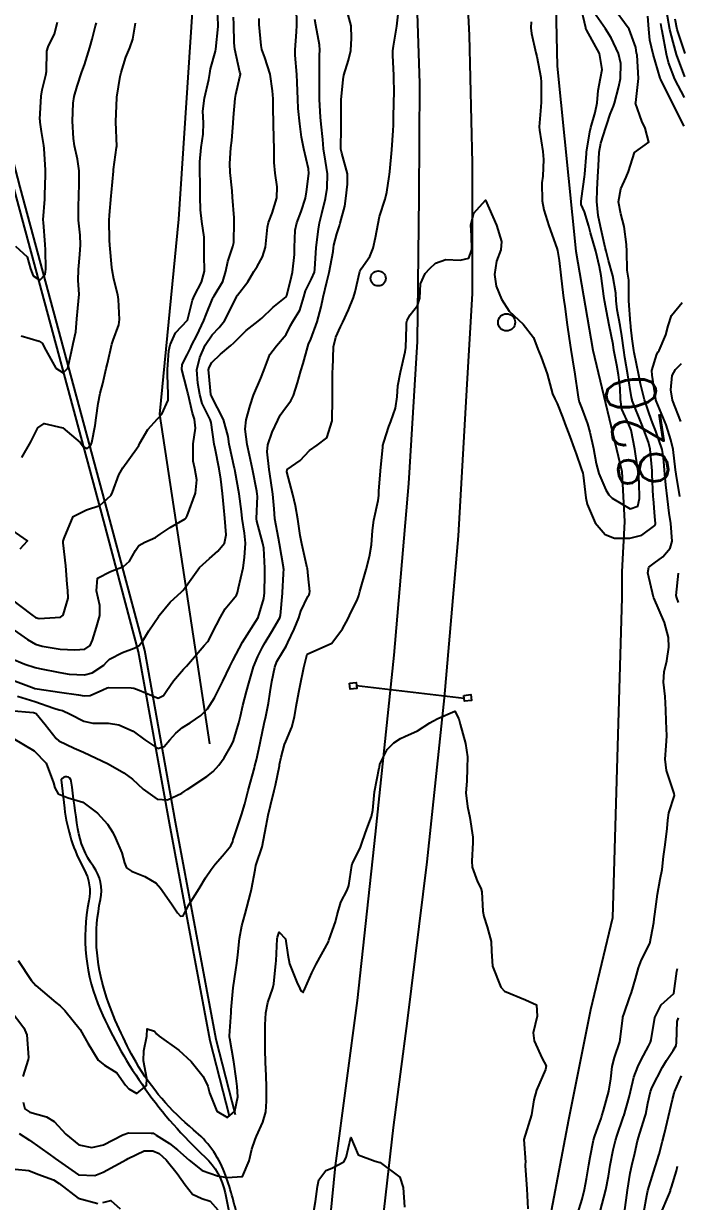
# Model space of a CAD drawing. Header units: metres. Extents: x 307586 to 320046, y 7427249 to 7434250.
# Drawn here: x 319367.6 to 319420.6, y 7427619.6 to 7427715 of the extents above; entities that cross this region are included whole.
import ezdxf
from ezdxf.enums import TextEntityAlignment as Align

# ---------------------------------------------------------------- set-up
doc = ezdxf.new("R2010")
doc.units = ezdxf.units.M
doc.header["$MEASUREMENT"] = 0
for name, color, linetype in [('Canaleta de Drenagem', 151, 'Continuous'), ('Cotas', 45, 'Continuous'), ('Curvas de Nivel 1m', 11, 'Continuous'), ('Curvas de Nivel 5m', 15, 'Continuous'), ('Hidrografia', 140, 'Continuous'), ('Linha Férrea', 20, 'Continuous'), ('Portico', 45, 'Continuous'), ('Postes', 20, 'Continuous'), ('Vias Secundárias', 230, 'Continuous')]:
    doc.layers.add(name, color=color, linetype=linetype)
doc.styles.add('Style-STANDARD', font='STANDARD.shx')

msp = doc.modelspace()

# ---------------------------------------------------------------- linework, layer by layer
at = {"layer": 'Canaleta de Drenagem'}
for points in [[(319384.319, 7427626.536), (319382.741, 7427632.648), (319379.442, 7427650.259), (319376.956, 7427664.141), (319374.133, 7427674.717), (319366.879, 7427701.636), (319362.975, 7427716.607), (319357.172, 7427745.52), (319355.871, 7427750.804), (319352.231, 7427761.992), (319351.509, 7427763.931), (319351.3, 7427764.869), (319354.766, 7427766.007), (319364.302, 7427768.362), (319370.7, 7427770.196), (319371.509, 7427770.448), (319371.003, 7427770.97), (319372.865, 7427772.773), (319373.556, 7427772.06), (319374.772, 7427773.66), (319383.991, 7427784.038)], [(319384.803, 7427626.661), (319383.229, 7427632.757), (319379.933, 7427650.349), (319377.445, 7427664.249), (319374.616, 7427674.846), (319367.363, 7427701.764), (319363.463, 7427716.719), (319357.66, 7427745.629), (319356.352, 7427750.941), (319352.023, 7427764.162), (319359.113, 7427765.873), (319372.566, 7427769.531), (319372.763, 7427768.81), (319375.009, 7427770.443), (319374.41, 7427771.267), (319379.402, 7427776.994), (319380.879, 7427778.688), (319381.631, 7427779.55), (319383.697, 7427780.36)]]:
    msp.add_lwpolyline(points, dxfattribs=at)
msp.add_lwpolyline([(319384.957, 7427618.239, 0.045127), (319383.893, 7427621.995, 0.130435), (319381.407, 7427625.436, -0.090697), (319376.753, 7427630.916, -0.051063), (319374.272, 7427636.453, -0.133976), (319373.869, 7427644.087, 0.214108), (319373.306, 7427646.754, -0.119699), (319372.039, 7427649.82, -0.007219), (319371.502, 7427653.659, 0.764736), (319370.685, 7427653.774), (319370.954, 7427651.474, 0.097106), (319372.54, 7427646.522, -0.178305), (319372.926, 7427643.978, 0.155668), (319373.873, 7427635.118, 0.101925), (319382.324, 7427623.242, -0.155705), (319383.962, 7427620.333, -0.000866), (319385.282, 7427613.891)], format="xyb", dxfattribs=at)
at = {"layer": 'Curvas de Nivel 1m', "flags": 128}
for points, elevation in [([(319366.642, 7427668.402), (319368.324, 7427667.143), (319368.621, 7427666.937), (319368.905, 7427666.852), (319370.621, 7427666.951), (319370.855, 7427667.117), (319371.255, 7427668.499), (319371.235, 7427669.111), (319371.177, 7427669.632), (319371.069, 7427671.114), (319370.846, 7427672.973), (319370.858, 7427673.118), (319370.942, 7427673.354), (319371.667, 7427675.106), (319372.728, 7427675.64), (319373.814, 7427675.998), (319374.741, 7427676.843), (319374.848, 7427677.068), (319375.354, 7427678.471), (319375.686, 7427679.056), (319376.788, 7427680.579), (319376.971, 7427680.859), (319377.064, 7427681.037), (319377.709, 7427682.137), (319378.487, 7427683.025), (319378.827, 7427683.402), (319379.338, 7427684.515), (319379.355, 7427685.015), (319379.292, 7427686.582), (319379.281, 7427687.016), (319379.394, 7427688.506), (319379.511, 7427689.014), (319379.928, 7427689.984), (319380.913, 7427691), (319381.313, 7427692.619), (319381.47, 7427692.992), (319382.049, 7427694.078), (319382.286, 7427694.98), (319382.269, 7427696.274), (319382.269, 7427696.981), (319382.249, 7427697.726), (319382.08, 7427698.984), (319381.961, 7427699.925), (319381.933, 7427700.987), (319381.926, 7427702.11), (319381.921, 7427702.987), (319381.912, 7427703.828), (319382.004, 7427704.986), (319382.187, 7427706.077), (319382.216, 7427706.983), (319382.164, 7427707.938), (319382.295, 7427708.983), (319382.649, 7427710.479), (319382.73, 7427710.976), (319382.778, 7427711.357), (319383.18, 7427712.784), (319383.198, 7427712.955), (319383.388, 7427714.781), (319383.392, 7427714.968), (319383.277, 7427716.915)], 813), ([(319366.535, 7427659.407), (319368.437, 7427659.238), (319368.534, 7427659.214), (319368.663, 7427659.139), (319369.378, 7427658.274), (319370.278, 7427657.122), (319370.501, 7427656.94), (319371.745, 7427656.351), (319372.492, 7427656.01), (319374.483, 7427655.07), (319375.765, 7427654.34), (319376.471, 7427653.829), (319377.331, 7427653.031), (319378.451, 7427652.223), (319379.292, 7427652.17), (319380.459, 7427652.712), (319380.635, 7427652.823), (319380.871, 7427652.994), (319382.474, 7427654.055), (319382.984, 7427654.459), (319383.435, 7427654.96), (319383.884, 7427655.561), (319384.5, 7427656.639), (319384.62, 7427656.948), (319385.065, 7427658.402), (319385.201, 7427658.94), (319385.395, 7427659.791), (319385.698, 7427660.933), (319385.882, 7427661.611), (319386.256, 7427662.925), (319386.591, 7427663.759), (319386.98, 7427664.535), (319387.193, 7427664.914), (319387.732, 7427665.789), (319388.391, 7427666.902), (319388.447, 7427667.08), (319388.592, 7427668.901), (319388.596, 7427668.958), (319388.668, 7427670.45), (319388.693, 7427670.88), (319388.691, 7427670.9), (319388.674, 7427670.999), (319388.354, 7427672.903), (319388.261, 7427673.351), (319387.976, 7427674.907), (319387.917, 7427675.723), (319387.822, 7427676.909), (319387.66, 7427678.01), (319387.517, 7427678.913), (319387.368, 7427680.334), (319387.424, 7427680.914), (319387.775, 7427681.944), (319388.208, 7427682.906), (319388.419, 7427683.312), (319388.833, 7427683.913), (319389.274, 7427684.46), (319389.491, 7427684.894), (319389.819, 7427685.924), (319390.08, 7427686.888), (319390.264, 7427687.495), (319390.648, 7427688.882), (319390.712, 7427689.064), (319390.899, 7427689.476), (319391.406, 7427690.873), (319391.723, 7427692.077), (319391.9, 7427692.866), (319392.196, 7427694.102), (319392.382, 7427694.859), (319392.701, 7427696.575), (319392.726, 7427696.854), (319392.763, 7427697.077), (319393, 7427698.001), (319393.212, 7427698.646), (319393.275, 7427698.847), (319393.636, 7427700.235), (319393.723, 7427700.843), (319393.871, 7427702.022), (319393.86, 7427702.842), (319393.403, 7427704.524), (319393.329, 7427704.848), (319393.334, 7427706.623), (319393.34, 7427706.848), (319393.338, 7427708.641), (319393.35, 7427708.848), (319393.501, 7427710.495), (319393.572, 7427710.846), (319393.95, 7427712.064), (319394.117, 7427712.841), (319394.195, 7427713.838), (319394.144, 7427714.841), (319393.756, 7427716.314)], 818), ([(319366.565, 7427661.934), (319368.505, 7427661.19), (319368.553, 7427661.177), (319368.756, 7427661.138), (319370.551, 7427660.886), (319372.102, 7427660.65), (319372.548, 7427660.572), (319373.021, 7427660.612), (319374.06, 7427661.075), (319374.397, 7427661.23), (319374.556, 7427661.265), (319376.363, 7427661.236), (319376.556, 7427661.215), (319377.009, 7427661.035), (319378.547, 7427660.395), (319378.955, 7427660.61), (319379.238, 7427661.013), (319379.78, 7427661.793), (319380.579, 7427662.743), (319380.708, 7427662.871), (319380.831, 7427662.996), (319382.272, 7427664.647), (319382.553, 7427664.971), (319382.604, 7427665.051), (319383.258, 7427666.322), (319383.571, 7427666.961), (319383.955, 7427667.635), (319384.645, 7427668.429), (319384.872, 7427668.724), (319384.957, 7427668.945), (319385.047, 7427669.334), (319385.405, 7427670.939), (319385.529, 7427671.781), (319385.6, 7427672.937), (319385.519, 7427673.746), (319385.335, 7427674.941), (319385.286, 7427675.499), (319385.099, 7427676.945), (319384.77, 7427678.749), (319384.734, 7427678.95), (319384.723, 7427679.001), (319384.292, 7427680.955), (319384.189, 7427681.569), (319383.81, 7427682.96), (319382.842, 7427684.852), (319382.8, 7427684.928), (319382.789, 7427684.971), (319382.625, 7427686.738), (319382.618, 7427686.974), (319382.664, 7427687.175), (319382.872, 7427687.565), (319383.587, 7427688.258), (319384.413, 7427688.955), (319384.667, 7427689.18), (319384.898, 7427689.415), (319385.671, 7427690.176), (319386.63, 7427690.933), (319386.79, 7427691.056), (319386.916, 7427691.166), (319387.827, 7427692.019), (319388.883, 7427692.901), (319388.944, 7427693.009), (319389.314, 7427694.542), (319389.397, 7427694.896), (319389.565, 7427696.307), (319389.582, 7427696.894), (319389.621, 7427698.277), (319389.754, 7427698.893), (319390.115, 7427699.796), (319390.457, 7427700.886), (319390.537, 7427701.388), (319390.723, 7427702.883), (319390.698, 7427703.252), (319390.315, 7427704.888), (319390.149, 7427705.833), (319390.004, 7427706.891), (319389.879, 7427708.135), (319389.834, 7427708.893), (319389.794, 7427710.246), (319389.766, 7427710.894), (319389.616, 7427712.455), (319389.613, 7427712.896), (319389.739, 7427714.354), (319389.757, 7427714.894), (319389.735, 7427716.385)], 816), ([(319366.777, 7427657.157), (319368.493, 7427656.118), (319369.468, 7427655.13), (319370.065, 7427653.525), (319370.182, 7427653.123), (319370.456, 7427652.648), (319371.249, 7427652.31), (319372.446, 7427651.977), (319373.638, 7427651.078), (319374.424, 7427650.187), (319374.864, 7427649.509), (319375.094, 7427649.06), (319375.586, 7427647.861), (319375.809, 7427647.049), (319375.981, 7427646.648), (319376.376, 7427646.394), (319377.454, 7427645.947), (319378.367, 7427645.408), (319378.721, 7427645.016), (319379.606, 7427643.751), (319380.105, 7427643.002), (319380.339, 7427642.743), (319380.566, 7427642.77), (319380.663, 7427642.995), (319381.006, 7427643.647), (319381.861, 7427644.978), (319382.372, 7427645.853), (319382.814, 7427646.53), (319383.154, 7427646.962), (319383.734, 7427647.616), (319384.405, 7427648.432), (319384.566, 7427648.792), (319384.615, 7427648.947), (319384.713, 7427649.243), (319385.279, 7427650.937), (319385.537, 7427651.843), (319385.832, 7427652.929), (319386.321, 7427654.763), (319386.365, 7427654.922), (319386.488, 7427655.41), (319386.766, 7427656.652), (319386.821, 7427656.917), (319387.109, 7427658.329), (319387.244, 7427658.913), (319387.46, 7427659.995), (319387.596, 7427660.91), (319387.729, 7427661.745), (319387.967, 7427662.906), (319388.139, 7427663.353), (319388.595, 7427664.118), (319388.885, 7427664.612), (319389.023, 7427664.896), (319389.535, 7427665.969), (319389.908, 7427666.887), (319390.088, 7427667.428), (319390.649, 7427668.615), (319390.748, 7427668.782), (319390.789, 7427668.878), (319390.818, 7427669.041), (319390.667, 7427670.312), (319390.612, 7427670.881), (319390.597, 7427670.958), (319390.17, 7427672.885), (319390.037, 7427673.56), (319389.843, 7427674.889), (319389.663, 7427675.961), (319389.441, 7427676.893), (319388.951, 7427678.718), (319388.987, 7427678.898), (319390.018, 7427679.65), (319390.789, 7427680.451), (319391.402, 7427680.871), (319392.177, 7427681.485), (319392.614, 7427682.853), (319392.64, 7427684.652), (319392.636, 7427684.853), (319392.633, 7427686.626), (319392.656, 7427686.853), (319392.669, 7427687.049), (319392.73, 7427688.852), (319392.901, 7427689.639), (319393.295, 7427690.461), (319393.468, 7427690.844), (319393.93, 7427691.838), (319394.353, 7427692.836), (319394.484, 7427693.298), (319394.818, 7427694.831), (319394.854, 7427694.942), (319394.968, 7427695.157), (319395.661, 7427696.145), (319395.946, 7427696.82), (319396.133, 7427697.688), (319396.333, 7427698.817), (319396.45, 7427699.385), (319396.906, 7427700.811), (319396.942, 7427700.904), (319397.041, 7427701.364), (319397.228, 7427702.639), (319397.253, 7427702.807), (319397.287, 7427703.028), (319397.434, 7427704.805), (319397.559, 7427706.35), (319397.579, 7427706.803), (319397.576, 7427707.262), (319397.616, 7427708.803), (319397.637, 7427709.302), (319397.617, 7427710.803), (319397.526, 7427712.456), (319397.525, 7427712.805), (319397.582, 7427713.199), (319397.857, 7427714.8), (319397.984, 7427716.036)], 819), ([(319408.718, 7427715.16), (319408.703, 7427714.667), (319408.755, 7427714.223), (319409.103, 7427712.661), (319409.178, 7427712.34), (319409.506, 7427710.656), (319409.544, 7427710.261), (319409.524, 7427708.656), (319409.504, 7427708.281), (319409.376, 7427706.657), (319409.388, 7427706.378), (319409.661, 7427704.654), (319409.731, 7427703.999), (319409.653, 7427702.654), (319409.597, 7427702.112), (319409.617, 7427700.654), (319409.751, 7427699.928), (319410.147, 7427698.649), (319410.807, 7427696.83), (319410.866, 7427696.641), (319410.981, 7427695.84), (319411.123, 7427694.638), (319411.308, 7427692.996), (319411.36, 7427692.634), (319411.448, 7427692.119), (319411.638, 7427690.629), (319411.784, 7427689.51), (319411.933, 7427688.624), (319412.061, 7427687.799), (319412.249, 7427686.619), (319412.497, 7427684.966), (319412.548, 7427684.614), (319412.611, 7427684.384), (319412.835, 7427683.859), (319413.282, 7427682.605), (319413.471, 7427681.945), (319413.765, 7427680.6), (319413.995, 7427679.383), (319414.197, 7427678.596), (319414.76, 7427677.276), (319415.02, 7427676.851), (319415.287, 7427676.582), (319416.74, 7427675.717), (319417.364, 7427675.934), (319417.494, 7427676.553), (319417.471, 7427677.848), (319417.42, 7427678.554), (319417.176, 7427680.169), (319417.11, 7427680.557), (319416.816, 7427682.093), (319416.635, 7427682.563), (319416.057, 7427683.793), (319415.957, 7427684.573), (319415.926, 7427685.505), (319415.783, 7427686.576), (319415.648, 7427687.346), (319415.425, 7427688.582), (319415.346, 7427689.031), (319415.045, 7427690.588), (319414.922, 7427691.173), (319414.645, 7427692.593), (319414.6, 7427692.94), (319414.397, 7427694.596), (319414.262, 7427695.308), (319413.945, 7427696.6), (319413.527, 7427698.086), (319413.39, 7427698.606), (319413.025, 7427699.781), (319412.775, 7427700.359), (319412.757, 7427700.614), (319412.786, 7427700.864), (319413.037, 7427702.61), (319413.065, 7427702.82), (319413.197, 7427704.493), (319413.211, 7427704.609), (319413.465, 7427706.249), (319413.549, 7427706.606), (319413.907, 7427707.82), (319414.053, 7427708.601), (319414.154, 7427709.589), (319414.339, 7427710.598), (319414.454, 7427711.307), (319414.242, 7427712.599), (319413.202, 7427714.501), (319413.161, 7427714.569), (319413.157, 7427714.611), (319413.148, 7427714.666), (319412.68, 7427716.618)], 819), ([(319412.48, 7427618.606), (319412.841, 7427619.826), (319413.042, 7427620.6), (319413.213, 7427621.472), (319413.376, 7427622.597), (319413.483, 7427623.222), (319413.759, 7427624.594), (319413.839, 7427624.88), (319414.14, 7427625.715), (319414.375, 7427626.361), (319414.45, 7427626.586), (319414.576, 7427627.002), (319414.997, 7427628.578), (319415.17, 7427629.562), (319415.274, 7427630.574), (319415.469, 7427631.306), (319415.895, 7427632.565), (319416.148, 7427634.468), (319416.152, 7427634.561), (319416.174, 7427634.631), (319416.247, 7427634.851), (319416.681, 7427636.141), (319416.833, 7427636.554), (319417.176, 7427637.659), (319417.407, 7427638.549), (319417.638, 7427639.208), (319418.313, 7427640.54), (319418.648, 7427642.226), (319418.686, 7427642.535), (319418.721, 7427642.909), (319418.945, 7427644.531), (319419.164, 7427645.745), (319419.315, 7427646.526), (319419.442, 7427647.563), (319419.565, 7427648.523), (319419.739, 7427649.84), (319419.791, 7427650.526), (319419.87, 7427651.098), (319420.327, 7427652.521), (319420.302, 7427652.684), (319419.686, 7427654.528), (319419.578, 7427655.448), (319419.66, 7427656.529), (319419.705, 7427657.344), (319419.651, 7427658.529), (319419.618, 7427659.453), (319419.558, 7427660.53), (319419.426, 7427661.676), (319419.493, 7427662.531), (319419.712, 7427663.409), (319419.86, 7427664.527), (319419.833, 7427665.309), (319419.515, 7427666.531), (319418.653, 7427668.514), (319418.638, 7427668.54), (319418.632, 7427668.561), (319418.162, 7427670.545), (319418.234, 7427670.99), (319418.685, 7427671.318), (319419.382, 7427671.844), (319419.975, 7427672.527), (319420.134, 7427673.1), (319420.018, 7427674.527), (319419.893, 7427675.371), (319419.743, 7427676.53), (319419.623, 7427677.673), (319419.54, 7427678.532), (319419.436, 7427679.884), (319419.323, 7427680.535), (319418.815, 7427682.007), (319418.602, 7427682.542), (319418.458, 7427682.912), (319417.904, 7427684.549), (319417.581, 7427685.834), (319417.438, 7427686.554), (319417.062, 7427688.387), (319417.036, 7427688.559), (319416.902, 7427689.496), (319416.792, 7427690.442), (319416.777, 7427690.562), (319416.747, 7427690.731), (319416.625, 7427692.565), (319416.619, 7427694.233), (319416.581, 7427694.574), (319416.501, 7427695.044), (319416.473, 7427696.575), (319416.433, 7427697.141), (319416.259, 7427698.578), (319415.989, 7427699.615), (319415.782, 7427700.583), (319415.984, 7427701.646), (319416.402, 7427702.577), (319416.595, 7427703.047), (319417.083, 7427704.57), (319418.245, 7427705.404), (319417.957, 7427706.557), (319417.669, 7427707.112), (319417.175, 7427708.569), (319417.18, 7427708.616), (319417.411, 7427710.566), (319417.288, 7427712.462), (319417.26, 7427712.569), (319417.251, 7427712.636), (319417.188, 7427713.076), (319416.639, 7427714.576), (319415.232, 7427716.516)], 821), ([(319421.156, 7427710.716), (319420.488, 7427712.527), (319420.201, 7427713.521), (319419.955, 7427714.532), (319419.679, 7427716.083)], 824), ([(319366.612, 7427666.087), (319367.974, 7427665.146), (319368.599, 7427664.779), (319369.141, 7427664.591), (319370.595, 7427664.37), (319371.787, 7427664.294), (319372.596, 7427664.359), (319373.02, 7427664.665), (319373.233, 7427665.084), (319373.552, 7427666.142), (319373.804, 7427667.078), (319373.804, 7427667.909), (319373.557, 7427669.081), (319373.621, 7427670.122), (319374.669, 7427670.656), (319375.744, 7427671.054), (319376.229, 7427671.497), (319376.693, 7427672.36), (319376.974, 7427672.762), (319377.454, 7427673.032), (319378.314, 7427673.417), (319378.709, 7427673.662), (319379.503, 7427674.224), (319380.722, 7427674.921), (319380.811, 7427674.999), (319380.891, 7427675.164), (319381.544, 7427676.988), (319381.671, 7427678.074), (319381.499, 7427678.989), (319381.371, 7427679.583), (319381.379, 7427680.991), (319381.551, 7427682.25), (319381.465, 7427682.99), (319381.318, 7427683.483), (319380.958, 7427684.998), (319380.938, 7427685.093), (319380.847, 7427685.439), (319380.448, 7427687.004), (319380.472, 7427687.401), (319380.881, 7427688.197), (319381.143, 7427688.742), (319381.26, 7427688.994), (319381.677, 7427689.765), (319382.239, 7427690.98), (319382.428, 7427691.469), (319382.939, 7427692.731), (319383.017, 7427692.894), (319383.062, 7427692.969), (319383.776, 7427694.14), (319384.017, 7427694.959), (319384.171, 7427695.758), (319384.573, 7427696.954), (319384.647, 7427697.294), (319384.69, 7427698.953), (319384.675, 7427699.294), (319384.544, 7427700.955), (319384.512, 7427701.484), (319384.376, 7427702.957), (319384.34, 7427703.687), (319384.417, 7427704.957), (319384.496, 7427705.549), (319384.618, 7427706.955), (319384.645, 7427707.42), (319384.771, 7427708.954), (319384.815, 7427709.275), (319385.15, 7427710.702), (319385.201, 7427710.901), (319385.198, 7427710.95), (319385.155, 7427711.094), (319384.738, 7427712.954), (319384.696, 7427713.447), (319384.663, 7427714.955), (319384.631, 7427715.534)], 814), ([(319367.149, 7427660.551), (319368.543, 7427660.134), (319370.09, 7427659.572), (319370.536, 7427659.451), (319370.807, 7427659.388), (319371.407, 7427659.107), (319372.524, 7427658.526), (319373.244, 7427658.36), (319374.522, 7427658.372), (319375.345, 7427658.233), (319376.513, 7427657.723), (319377.457, 7427657.03), (319378.496, 7427656.324), (319379.023, 7427656.49), (319379.48, 7427657.01), (319379.965, 7427657.552), (319380.518, 7427658.021), (319381.124, 7427658.391), (319381.996, 7427658.978), (319382.539, 7427659.53), (319383.099, 7427660.413), (319383.365, 7427660.962), (319383.756, 7427661.767), (319384.342, 7427662.952), (319384.424, 7427663.112), (319384.588, 7427663.431), (319385.368, 7427664.939), (319386.623, 7427666.92), (319387.093, 7427668.469), (319387.154, 7427668.915), (319387.169, 7427670.414), (319387.166, 7427670.915), (319387.085, 7427672.529), (319387.018, 7427672.917), (319386.714, 7427674.019), (319386.517, 7427674.719), (319386.497, 7427674.923), (319386.563, 7427676.744), (319386.555, 7427676.923), (319386.509, 7427677.162), (319386.172, 7427678.929), (319385.929, 7427680.077), (319385.732, 7427680.936), (319385.568, 7427682.182), (319385.663, 7427682.937), (319385.991, 7427684.089), (319386.244, 7427684.929), (319386.857, 7427686.306), (319387.095, 7427686.927), (319387.577, 7427688.225), (319388.114, 7427688.912), (319388.902, 7427689.852), (319389.232, 7427690.574), (319389.424, 7427690.895), (319390.002, 7427691.814), (319390.318, 7427692.886), (319390.463, 7427693.37), (319390.958, 7427694.362), (319391.176, 7427694.877), (319391.225, 7427695.136), (319391.312, 7427696.875), (319391.502, 7427698.376), (319391.605, 7427698.871), (319391.791, 7427699.638), (319392.079, 7427700.864), (319392.214, 7427701.694), (319392.23, 7427702.862), (319392.081, 7427703.873), (319391.926, 7427704.867), (319391.858, 7427705.632), (319391.731, 7427706.871), (319391.678, 7427707.438), (319391.593, 7427708.873), (319391.584, 7427709.32), (319391.586, 7427710.873), (319391.584, 7427712.466), (319391.609, 7427712.874), (319391.604, 7427713.29), (319391.303, 7427714.879), (319391.21, 7427715.359)], 817), ([(319367.458, 7427689.722), (319368.894, 7427689.292), (319369.152, 7427689.137), (319369.452, 7427688.567), (319370.256, 7427687.126), (319370.859, 7427686.733), (319371.229, 7427687.115), (319371.53, 7427688.464), (319371.666, 7427689.108), (319371.862, 7427690.065), (319371.951, 7427691.104), (319372.048, 7427691.982), (319372.134, 7427693.102), (319372.073, 7427694.222), (319372.091, 7427695.103), (319372.203, 7427696.329), (319372.249, 7427697.101), (319372.212, 7427697.884), (319372.101, 7427699.104), (319372.096, 7427700.176), (319372.115, 7427701.104), (319372.142, 7427702.008), (319372.15, 7427703.104), (319372.007, 7427704.041), (319371.765, 7427705.11), (319371.679, 7427705.701), (319371.598, 7427707.113), (319371.654, 7427708.583), (319371.738, 7427709.111), (319371.975, 7427709.941), (319372.371, 7427711.102), (319372.575, 7427711.685), (319373.017, 7427713.092), (319373.19, 7427713.769), (319373.46, 7427714.828), (319373.542, 7427715.087)], 811), ([(319367.509, 7427679.881), (319368.238, 7427681.148), (319368.422, 7427681.522), (319368.81, 7427682.293), (319369.307, 7427682.644), (319370.811, 7427682.295), (319372.217, 7427681.099), (319372.476, 7427680.78), (319372.788, 7427680.613), (319373.047, 7427680.831), (319373.158, 7427681.086), (319373.431, 7427682.467), (319373.515, 7427683.083), (319373.669, 7427684.247), (319373.854, 7427685.08), (319374.057, 7427685.872), (319374.336, 7427687.075), (319374.442, 7427687.502), (319374.798, 7427689.071), (319374.819, 7427689.145), (319374.896, 7427689.389), (319375.348, 7427690.626), (319375.402, 7427691.065), (319375.329, 7427692.674), (319375.276, 7427693.067), (319374.955, 7427694.317), (319374.801, 7427695.072), (319374.781, 7427695.256), (319374.615, 7427697.074), (319374.585, 7427697.478), (319374.573, 7427699.074), (319374.598, 7427699.493), (319374.746, 7427701.073), (319374.77, 7427701.339), (319374.912, 7427703.072), (319374.921, 7427703.214), (319375.076, 7427704.402), (319375.176, 7427704.975), (319375.188, 7427705.069), (319375.103, 7427707.07), (319375.178, 7427709.024), (319375.178, 7427709.07), (319375.472, 7427710.745), (319375.553, 7427711.066), (319375.932, 7427712.302), (319376.232, 7427713.06), (319376.487, 7427713.76), (319376.702, 7427715.055)], 812), ([(319421.115, 7427706.704), (319420.177, 7427708.53), (319419.203, 7427710.489), (319419.181, 7427710.54), (319419.154, 7427710.61), (319418.582, 7427712.549), (319418.327, 7427713.685), (319418.237, 7427714.554), (319418.165, 7427715.609)], 822), ([(319421.138, 7427709.045), (319420.354, 7427710.528), (319419.844, 7427711.862), (319419.669, 7427712.535), (319419.316, 7427714.424), (319419.299, 7427714.539), (319419.21, 7427715.037)], 823), ([(319420.755, 7427676.713), (319420.45, 7427678.523), (319420.41, 7427678.89), (319420.207, 7427680.526), (319420.027, 7427681.305), (319419.635, 7427682.532), (319418.842, 7427684.47), (319418.815, 7427684.54), (319418.807, 7427684.577), (319418.505, 7427686.544), (319418.5, 7427686.921), (319418.89, 7427688.239), (319419, 7427688.431), (319419.074, 7427688.538), (319419.629, 7427689.809), (319419.799, 7427690.531), (319420.075, 7427691.379), (319420.941, 7427692.423)], 822), ([(319420.826, 7427682.787), (319420.171, 7427684.527), (319420.02, 7427685.364), (319420.142, 7427686.527), (319420.391, 7427687.012), (319420.883, 7427687.504)], 823), ([(319367.357, 7427672.489), (319367.973, 7427673.147), (319366.711, 7427673.989)], 812), ([(319420.649, 7427668.127), (319420.499, 7427668.522), (319420.464, 7427668.713), (319420.634, 7427670.52)], 822), ([(319367.607, 7427627.689), (319367.753, 7427627.144), (319368.14, 7427626.866), (319369.503, 7427626.486), (319370.133, 7427626.113), (319371.065, 7427625.101), (319372.11, 7427624.227), (319373.175, 7427624.011), (319374.11, 7427624.225), (319375.685, 7427625.047), (319376.125, 7427625.208), (319377.965, 7427625.181), (319378.124, 7427625.156), (319378.223, 7427625.118), (319378.37, 7427625.016), (319379.446, 7427624.33), (319380.111, 7427623.831), (319381.051, 7427622.981), (319382.091, 7427622.155), (319383.332, 7427621.709), (319384.082, 7427621.582), (319385.368, 7427621.647), (319385.892, 7427622.923), (319386.112, 7427623.875), (319386.385, 7427624.653), (319386.484, 7427624.916), (319386.994, 7427626.052), (319387.24, 7427626.909), (319387.31, 7427627.755), (319387.306, 7427628.909), (319387.272, 7427629.82), (319387.231, 7427630.91), (319387.204, 7427631.914), (319387.202, 7427632.91), (319387.197, 7427633.947), (319387.243, 7427634.91), (319387.406, 7427635.753), (319387.808, 7427636.905), (319387.902, 7427637.27), (319388.071, 7427638.902), (319388.083, 7427639.114), (319388.164, 7427640.901), (319388.183, 7427641.033), (319388.321, 7427641.447), (319388.838, 7427640.895), (319389.029, 7427639.621), (319389.155, 7427638.887), (319389.761, 7427637.387), (319389.994, 7427636.874), (319390.092, 7427636.703), (319390.26, 7427636.569), (319390.359, 7427636.772), (319390.393, 7427636.869), (319390.982, 7427638.163), (319391.329, 7427638.86), (319392.311, 7427640.653), (319392.36, 7427640.802), (319392.377, 7427640.849), (319392.884, 7427642.295), (319393.011, 7427642.843), (319393.315, 7427643.879), (319393.824, 7427644.835), (319393.974, 7427645.227), (319394.204, 7427646.832), (319394.238, 7427646.979), (319394.39, 7427647.285), (319394.905, 7427648.323), (319395.075, 7427648.82), (319395.429, 7427649.821), (319395.812, 7427650.809), (319395.915, 7427651.334), (319396.054, 7427652.806), (319396.425, 7427654.744), (319396.436, 7427654.801), (319396.486, 7427655.059), (319397.065, 7427656.227), (319397.62, 7427656.789), (319398.158, 7427657.133), (319398.51, 7427657.284), (319399.528, 7427657.759), (319400.527, 7427658.397), (319400.758, 7427658.528), (319401.17, 7427658.75), (319402.539, 7427659.333), (319402.861, 7427658.727), (319402.964, 7427658.288), (319403.396, 7427656.721), (319403.561, 7427655.651), (319403.545, 7427654.719), (319403.509, 7427653.684), (319403.435, 7427652.72), (319403.557, 7427651.609), (319403.767, 7427650.717), (319403.994, 7427649.138), (319404.006, 7427648.714), (319403.907, 7427647.198), (319403.939, 7427646.714), (319404.371, 7427645.519), (319404.655, 7427644.995), (319404.741, 7427644.704), (319404.798, 7427643.154), (319404.88, 7427642.702), (319405.15, 7427641.878), (319405.482, 7427640.692), (319405.518, 7427639.905), (319405.599, 7427638.69), (319406.268, 7427636.998), (319406.558, 7427636.677), (319408.256, 7427635.971), (319409.159, 7427635.553), (319409.194, 7427634.646), (319408.887, 7427633.307), (319408.952, 7427632.649), (319409.624, 7427631.216), (319409.948, 7427630.634), (319409.876, 7427630.321), (319409.15, 7427628.645), (319408.947, 7427627.863), (319408.741, 7427626.651), (319408.123, 7427624.66), (319408.256, 7427622.809), (319408.245, 7427622.658), (319408.247, 7427622.512), (319408.383, 7427620.655), (319408.441, 7427619.039)], 821), ([(319414.301, 7427618.832), (319414.776, 7427620.579), (319414.978, 7427621.688), (319415.115, 7427622.575), (319415.362, 7427623.818), (319415.546, 7427624.569), (319415.68, 7427625.016), (319416.15, 7427626.354), (319416.205, 7427626.506), (319416.22, 7427626.559), (319416.65, 7427628.074), (319416.752, 7427628.554), (319417.026, 7427629.71), (319417.357, 7427630.548), (319417.637, 7427631.11), (319418.218, 7427632.218), (319418.334, 7427632.425), (319418.384, 7427632.538), (319418.423, 7427632.735), (319418.737, 7427634.533), (319419.231, 7427635.553), (319420.273, 7427636.489), (319420.514, 7427638.285), (319420.572, 7427638.507)], 822), ([(319366.561, 7427635.157), (319367.671, 7427633.696), (319367.907, 7427633.143), (319368.031, 7427631.305), (319368.003, 7427631.142), (319367.573, 7427629.752)], 821), ([(319416.238, 7427618.558), (319416.471, 7427620.154), (319416.529, 7427620.555), (319416.726, 7427621.921), (319416.865, 7427622.552), (319417.106, 7427623.557), (319417.337, 7427624.548), (319417.514, 7427625.165), (319417.959, 7427626.542), (319417.999, 7427626.697), (319418.163, 7427627.588), (319418.387, 7427628.537), (319418.527, 7427628.885), (319419.357, 7427630.523), (319419.663, 7427631.056), (319420.213, 7427631.852), (319420.448, 7427632.279), (319420.49, 7427632.507), (319420.546, 7427634.2), (319420.644, 7427634.506)], 823), ([(319417.837, 7427618.76), (319418.069, 7427620.127), (319418.164, 7427620.539), (319418.617, 7427622.011), (319418.792, 7427622.53), (319419.069, 7427623.482), (319419.342, 7427624.522), (319419.514, 7427625.138), (319419.845, 7427626.515), (319420.167, 7427627.891), (319420.283, 7427628.398), (319420.319, 7427628.509), (319420.881, 7427629.808)], 824), ([(319367.295, 7427625.148), (319368.115, 7427624.604), (319369.797, 7427623.415), (319370.094, 7427623.196), (319370.19, 7427623.109), (319372.08, 7427621.789), (319373.403, 7427621.754), (319374.082, 7427622.021), (319375.979, 7427623.042), (319376.104, 7427623.117), (319377.403, 7427623.734), (319378.11, 7427623.742), (319378.609, 7427623.513), (319379.171, 7427623.004), (319380.087, 7427621.91), (319380.728, 7427620.983), (319381.309, 7427620.222), (319382.062, 7427619.874), (319382.748, 7427619.651), (319383.352, 7427618.957)], 822), ([(319391.126, 7427618.859), (319391.273, 7427619.646), (319391.421, 7427620.857), (319391.544, 7427621.392), (319392.092, 7427622.146), (319392.601, 7427622.34), (319393.554, 7427622.835), (319393.744, 7427623.196), (319394.123, 7427624.83), (319394.714, 7427623.426), (319396.104, 7427622.9), (319396.491, 7427622.796), (319398.085, 7427621.61), (319398.354, 7427620.776), (319398.466, 7427619.183)], 822), ([(319358.053, 7427619.26), (319357.351, 7427621.267), (319357.269, 7427622.08), (319358.08, 7427622.006), (319358.658, 7427621.83), (319360.079, 7427621.847), (319360.933, 7427622.373), (319361.654, 7427623.214), (319361.892, 7427623.416), (319362.097, 7427623.449), (319363.019, 7427623.201), (319364.088, 7427622.739), (319365.173, 7427622.263), (319366.083, 7427622.151), (319366.975, 7427622.26), (319368.083, 7427622.14), (319368.793, 7427621.843), (319370.076, 7427621.401), (319370.527, 7427621.105), (319372.061, 7427619.912), (319373.658, 7427619.472)], 823), ([(319374.058, 7427619.552), (319374.711, 7427619.712), (319375.462, 7427619.049)], 823)]:
    msp.add_lwpolyline(points, dxfattribs=dict(at, elevation=elevation))
at = {"layer": 'Curvas de Nivel 5m', "flags": 128}
for points, elevation in [([(319367.209, 7427639.151), (319368.269, 7427637.57), (319368.648, 7427637.136), (319370.249, 7427635.746), (319370.603, 7427635.471), (319370.985, 7427635.109), (319372.22, 7427633.551), (319372.506, 7427633.087), (319372.844, 7427632.447), (319373.671, 7427631.075), (319374.189, 7427630.679), (319375.188, 7427630.06), (319375.904, 7427629.044), (319376.169, 7427628.768), (319376.814, 7427628.383), (319377.593, 7427629.026), (319377.61, 7427629.594), (319377.354, 7427631.028), (319377.388, 7427631.845), (319377.622, 7427633.026), (319377.648, 7427633.606), (319378.227, 7427633.423), (319378.413, 7427633.205), (319378.611, 7427633.014), (319380.206, 7427631.895), (319381.215, 7427630.98), (319382.181, 7427629.767), (319382.561, 7427628.966), (319382.698, 7427628.432), (319383.29, 7427626.959), (319384.138, 7427626.449), (319384.745, 7427626.941), (319384.975, 7427628.123), (319384.917, 7427628.939), (319384.841, 7427629.602), (319384.669, 7427630.943), (319384.332, 7427632.838), (319384.317, 7427632.949), (319384.315, 7427633.04), (319384.431, 7427634.947), (319384.442, 7427635.144), (319384.613, 7427636.945), (319384.828, 7427638.399), (319384.906, 7427638.941), (319384.979, 7427639.619), (319385.105, 7427640.938), (319385.3, 7427641.964), (319385.564, 7427642.932), (319386.012, 7427644.578), (319386.089, 7427644.924), (319386.379, 7427646.498), (319386.447, 7427646.855), (319386.465, 7427646.919), (319386.956, 7427648.363), (319387.071, 7427648.913), (319387.27, 7427650.066), (319387.448, 7427650.91), (319387.64, 7427651.713), (319387.927, 7427652.905), (319388.024, 7427653.348), (319388.348, 7427654.901), (319388.367, 7427655.018), (319388.49, 7427655.627), (319388.762, 7427656.636), (319388.868, 7427656.896), (319389.355, 7427658.057), (319389.568, 7427658.89), (319389.701, 7427659.729), (319389.915, 7427660.886), (319390.018, 7427661.428), (319390.33, 7427662.883), (319390.37, 7427663.097), (319390.594, 7427663.949), (319392.603, 7427664.85), (319393.461, 7427665.995), (319393.913, 7427666.837), (319394.13, 7427667.335), (319394.645, 7427668.321), (319394.78, 7427668.699), (319394.807, 7427668.828), (319394.846, 7427669.018), (319395.368, 7427670.82), (319395.635, 7427671.869), (319395.793, 7427672.814), (319395.88, 7427673.978), (319395.987, 7427674.811), (319396.328, 7427676.396), (319396.388, 7427676.805), (319396.407, 7427677.147), (319396.518, 7427678.804), (319396.705, 7427680.714), (319396.717, 7427680.801), (319396.729, 7427680.866), (319396.798, 7427681.134), (319397.212, 7427682.401), (319397.365, 7427682.795), (319397.749, 7427683.876), (319397.874, 7427684.79), (319397.944, 7427685.697), (319398.139, 7427686.787), (319398.53, 7427688.426), (319398.585, 7427688.785), (319398.621, 7427690.495), (319398.633, 7427690.784), (319398.691, 7427691.008), (319398.923, 7427691.44), (319399.513, 7427692.196), (319399.71, 7427692.772), (319399.77, 7427693.957), (319400.131, 7427694.768), (319400.534, 7427695.199), (319400.976, 7427695.611), (319401.825, 7427695.903), (319402.98, 7427695.85), (319403.675, 7427696.031), (319403.933, 7427696.721), (319403.897, 7427697.828), (319403.843, 7427698.722), (319404.087, 7427699.655), (319405.033, 7427700.71), (319405.91, 7427698.701), (319406.325, 7427697.372), (319406.262, 7427696.697), (319405.909, 7427695.771), (319405.748, 7427694.702), (319405.89, 7427693.765), (319406.325, 7427692.696), (319406.929, 7427691.744), (319408.062, 7427690.669), (319408.902, 7427689.588), (319409.27, 7427688.656), (319409.524, 7427688.016), (319410.026, 7427686.648), (319410.451, 7427685.042), (319410.649, 7427684.642), (319410.839, 7427684.244), (319411.282, 7427683.087), (319411.454, 7427682.631), (319411.852, 7427681.58), (319412.192, 7427680.619), (319412.353, 7427680.181), (319412.777, 7427678.995), (319412.898, 7427678.609), (319412.926, 7427678.454), (319413.142, 7427676.606), (319413.254, 7427676.096), (319413.898, 7427674.598), (319414.713, 7427673.645), (319415.477, 7427673.345), (319416.711, 7427673.342), (319417.677, 7427673.587), (319418.721, 7427674.363), (319418.783, 7427674.479), (319418.785, 7427674.539), (319418.731, 7427675.103), (319418.61, 7427676.541), (319418.602, 7427676.694), (319418.526, 7427678.542), (319418.507, 7427678.811), (319418.352, 7427680.544), (319418.216, 7427681.131), (319417.681, 7427682.551), (319416.908, 7427684.494), (319416.884, 7427684.56), (319416.846, 7427684.747), (319416.536, 7427686.565), (319416.296, 7427687.978), (319416.208, 7427688.57), (319416.057, 7427689.725), (319415.912, 7427690.575), (319415.678, 7427691.833), (319415.605, 7427692.58), (319415.565, 7427693.2), (319415.321, 7427694.586), (319414.981, 7427695.826), (319414.779, 7427696.592), (319414.713, 7427696.875), (319414.32, 7427698.597), (319414.148, 7427699.472), (319414.043, 7427700.6), (319414.066, 7427701.582), (319414.124, 7427702.599), (319414.167, 7427703.504), (319414.231, 7427704.599), (319414.358, 7427705.334), (319414.771, 7427706.593), (319414.856, 7427706.852), (319415.124, 7427707.688), (319415.38, 7427708.338), (319415.454, 7427708.587), (319415.812, 7427709.918), (319415.938, 7427710.582), (319415.968, 7427711.785), (319415.794, 7427712.584), (319415.196, 7427713.864), (319414.741, 7427714.595), (319413.609, 7427716.224)], 820), ([(319366.588, 7427663.633), (319367.745, 7427663.148), (319368.579, 7427662.87), (319368.93, 7427662.784), (319370.573, 7427662.46), (319371.339, 7427662.34), (319372.571, 7427662.283), (319373.204, 7427662.454), (319374.126, 7427663.075), (319374.352, 7427663.306), (319374.588, 7427663.561), (319375.642, 7427664.102), (319376.597, 7427664.452), (319376.988, 7427664.648), (319377.294, 7427665.033), (319377.793, 7427665.846), (319378.579, 7427667.02), (319378.596, 7427667.048), (319378.624, 7427667.098), (319379.497, 7427668.154), (319380.415, 7427669.002), (319380.541, 7427669.115), (319380.656, 7427669.272), (319381.88, 7427670.982), (319382.684, 7427671.708), (319383.371, 7427672.285), (319383.903, 7427672.958), (319384.048, 7427673.619), (319383.936, 7427674.958), (319383.848, 7427675.843), (319383.751, 7427676.96), (319383.608, 7427678.114), (319383.474, 7427678.963), (319383.139, 7427680.617), (319383.074, 7427680.967), (319382.819, 7427682.721), (319382.738, 7427682.971), (319382.101, 7427684.246), (319381.897, 7427684.984), (319381.753, 7427685.888), (319381.675, 7427686.988), (319381.897, 7427687.966), (319382.342, 7427688.978), (319382.901, 7427689.823), (319383.47, 7427690.402), (319383.9, 7427690.96), (319384.248, 7427691.632), (319384.909, 7427692.95), (319384.918, 7427692.976), (319384.944, 7427693.029), (319385.782, 7427694.114), (319386.288, 7427694.937), (319386.545, 7427695.356), (319386.975, 7427696.132), (319387.228, 7427696.926), (319387.396, 7427698.535), (319387.474, 7427698.923), (319387.757, 7427699.656), (319388.133, 7427700.913), (319388.164, 7427701.795), (319388.018, 7427702.916), (319387.934, 7427703.779), (319387.914, 7427704.918), (319387.89, 7427705.717), (319387.862, 7427706.919), (319387.855, 7427708.186), (319387.837, 7427708.919), (319387.797, 7427709.578), (319387.595, 7427710.923), (319387.173, 7427712.265), (319386.93, 7427712.933), (319386.865, 7427713.254), (319386.697, 7427714.935), (319386.719, 7427715.424)], 815), ([(319366.981, 7427696.996), (319367.946, 7427696.129), (319368.208, 7427695.151), (319368.414, 7427694.605), (319368.954, 7427694.237), (319369.386, 7427694.708), (319369.458, 7427695.135), (319369.421, 7427696.693), (319369.398, 7427697.136), (319369.247, 7427698.9), (319369.241, 7427699.138), (319369.364, 7427700.802), (319369.376, 7427701.137), (319369.416, 7427702.778), (319369.414, 7427703.136), (319369.32, 7427704.898), (319369.292, 7427705.138), (319369.094, 7427706.292), (319368.985, 7427707.025), (319368.977, 7427707.142), (319368.972, 7427707.275), (319369.059, 7427709.141), (319369.138, 7427709.658), (319369.456, 7427710.831), (319369.496, 7427711.137), (319369.536, 7427712.778), (319369.63, 7427713.136), (319370.136, 7427714.188), (319370.384, 7427715.128)], 810), ([(319421.184, 7427712.588), (319420.548, 7427714.527), (319420.363, 7427715.381)], 825), ([(319419.167, 7427618.523), (319419.932, 7427620.373), (319419.984, 7427620.511), (319420.006, 7427620.579), (319420.077, 7427620.785), (319420.477, 7427622.126), (319420.57, 7427622.505)], 825)]:
    msp.add_lwpolyline(points, dxfattribs=dict(at, elevation=elevation))
at = {"layer": 'Hidrografia'}
msp.add_lwpolyline([(319410.462, 7427727.401), (319410.813, 7427711.566), (319412.324, 7427696.579), (319413.718, 7427688.562), (319416.048, 7427678.756), (319416.281, 7427674.69), (319416.048, 7427670.624), (319416.048, 7427668.533), (319415.312, 7427642.599), (319413.527, 7427635.165), (319411.742, 7427626.244), (319410.552, 7427619.999), (319409.362, 7427613.755)], dxfattribs=at)
at = {"layer": 'Linha Férrea'}
for points in [[(319396.077, 7427612.354), (319397.579, 7427625.64), (319398.705, 7427634.278), (319400.301, 7427647.141), (319401.709, 7427660.432), (319402.835, 7427673.528), (319403.539, 7427685.83), (319403.961, 7427693.152), (319403.963, 7427703.713), (319403.728, 7427714.091), (319403.211, 7427724.234), (319402.695, 7427734.091), (319401.802, 7427744.093), (319400.628, 7427756.497), (319399.361, 7427768.846), (319397.718, 7427780.395), (319395.981, 7427794.53), (319394.196, 7427809.511), (319392.459, 7427823.506), (319390.251, 7427840.266), (319388.513, 7427856.515), (319386.212, 7427872.857), (319384.24, 7427889.101), (319382.502, 7427901.83)], [(319378.927, 7427900.859), (319380.804, 7427884.983), (319382.447, 7427872.59), (319384.042, 7427858.879), (319385.732, 7427845.877), (319387.845, 7427828.598), (319389.675, 7427814.98), (319391.506, 7427799.161), (319393.102, 7427784.418), (319395.309, 7427769.206), (319396.906, 7427754.556), (319398.08, 7427741.458), (319398.832, 7427729.813), (319399.395, 7427719.107), (319399.677, 7427710.186), (319399.63, 7427701.028), (319399.487, 7427689.287), (319398.785, 7427677.779), (319397.611, 7427663.883), (319396.109, 7427649.375), (319394.652, 7427635.901), (319392.868, 7427622.52), (319391.743, 7427611.251)]]:
    msp.add_lwpolyline(points, dxfattribs=at)
at = {"layer": 'Portico'}
for points in [[(319394.012, 7427661.6), (319394.565, 7427661.66), (319394.617, 7427661.18), (319394.065, 7427661.12)], [(319403.282, 7427660.621), (319403.834, 7427660.681), (319403.887, 7427660.201), (319403.334, 7427660.141)]]:
    msp.add_lwpolyline(points, close=True, dxfattribs=at)
msp.add_lwpolyline([(319394.591, 7427661.42), (319403.308, 7427660.381)], dxfattribs=at)
at = {"layer": 'Postes'}
for centre, radius in [((319396.342, 7427694.383), 0.611), ((319406.732, 7427690.823), 0.694)]:
    msp.add_circle(centre, radius, dxfattribs=at)
at = {"layer": 'Vias Secundárias'}
msp.add_lwpolyline([(319382.705, 7427656.685), (319378.668, 7427683.378), (319380.218, 7427699.171), (319382.389, 7427732.375), (319387.817, 7427779.53), (319383.938, 7427804.378), (319373.385, 7427848.414), (319358.651, 7427905.335), (319343.912, 7427957.171), (319334.457, 7427973.428), (319319.254, 7428020.579), (319311.493, 7428061.419)], dxfattribs=at)
msp.add_lwpolyline([(319382.705, 7427656.685), (319378.668, 7427683.378), (319380.218, 7427699.171), (319382.389, 7427732.375), (319387.817, 7427779.53), (319383.938, 7427804.378), (319373.385, 7427848.414), (319358.651, 7427905.335), (319343.912, 7427957.171), (319334.457, 7427973.428), (319319.254, 7428020.579), (319311.493, 7428061.419)], dxfattribs=at)

# ---------------------------------------------------------------- texts
at = {"layer": 'Cotas', "style": 'Style-STANDARD'}
msp.add_text('820', height=4, rotation=99.1027, dxfattribs=at).set_placement((319417.294, 7427681.999, 820), align=Align.MIDDLE_CENTER)

doc.saveas('drawing.dxf')
